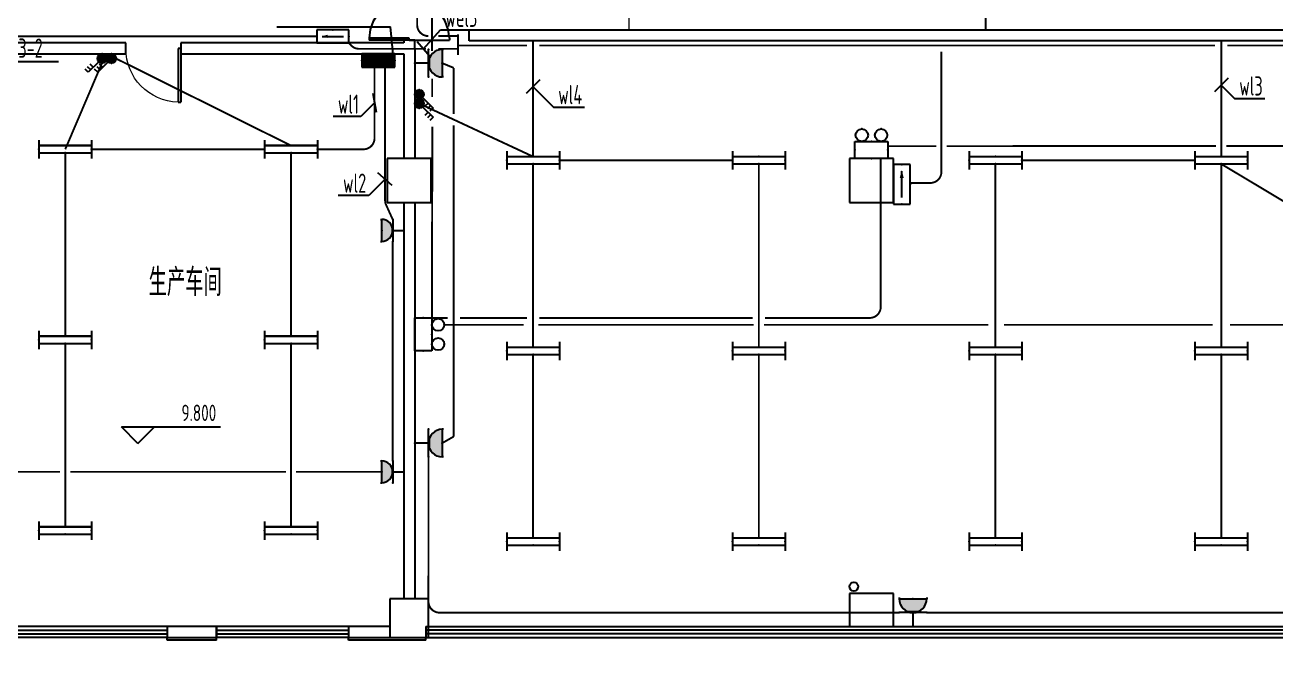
# Model space of a CAD drawing. Extents: x 2166032 to 5302137, y 581493 to 2416206.
# Drawn here: x 2468263 to 2490990, y 1124428 to 1136037 of the extents above; entities that cross this region are included whole.
import ezdxf
from ezdxf.enums import TextEntityAlignment as Align

# ---------------------------------------------------------------- set-up
doc = ezdxf.new("R2010")
doc.units = 0
doc.header["$LTSCALE"] = 1000
doc.header["$MEASUREMENT"] = 0
doc.linetypes.add('DASH', pattern=[0.35, 0.25, -0.1])
doc.linetypes.add('DASHEDX2', pattern=[1.5, 1, -0.5])
for name, color, linetype in [('CABLETRAY', 4, 'Continuous'), ('COLUMN', 2, 'Continuous'), ('DIM-照明', 3, 'Continuous'), ('DIM-箱柜', 3, 'Continuous'), ('DIM_ELEV', 3, 'Continuous'), ('EQUIP-动力', 3, 'Continuous'), ('EQUIP-照明', 3, 'Continuous'), ('EQUIP-箱柜', 3, 'Continuous'), ('PUB_TEXT', 7, 'Continuous'), ('SURFACE', 8, 'Continuous'), ('TEL_TEXT', 7, 'Continuous'), ('WALL', 8, 'Continuous'), ('WINDOW', 8, 'Continuous'), ('WIRE-应急', 6, 'DASH'), ('WIRE-照明', 1, 'Continuous'), ('屋面', 151, 'Continuous')]:
    doc.layers.add(name, color=color, linetype=linetype)
doc.styles.add('_TCH_DIM', font='tssdeng.shx', dxfattribs={"bigfont": 'tssdchn.shx'})
doc.styles.add('_TCH_LABEL', font='!tssdeng.shx', dxfattribs={"bigfont": '!tssdchn.shx'})
doc.styles.add('_TEL_DIM', font='@tssdeng.shx', dxfattribs={"width": 0.8, "height": 3.5, "bigfont": '!tssdchn.shx'})
doc.styles.get("Standard").update_dxf_attribs({"font": 'tssdeng.shx', "bigfont": 'tssdchn.shx'})
doc.styles.add('TSSD_REIN', font='tssdeng.shx', dxfattribs={"width": 0.7, "bigfont": 'tssdchn.shx'})

# ---------------------------------------------------------------- blocks, each defined once
blk = doc.blocks.new('$equip$00001160')
for p, q in [((-1.2, 0.417), (-1.2, -0.417)), ((-1.2, 0.167), (1.2, 0.167)), ((1.2, 0.417), (1.2, -0.417)), ((-1.2, -0.167), (1.2, -0.167))]:
    blk.add_line(p, q)
at = {"const_width": 0.1}
for points in [[(-1.2, 0.167), (1.2, 0.167)], [(-1.2, -0.167), (1.2, -0.167)]]:
    blk.add_lwpolyline(points, dxfattribs=at)
at = {"layer": 'EQUIP-照明'}
for p in [(-1.2, 0), (0, 0.167), (1.2, 0), (0, -0.167)]:
    blk.add_point(p, dxfattribs=at)
at = {"layer": 'EQUIP-照明', "flags": 9}
blk.add_attdef('A', (0, 0), '', height=0.00002, dxfattribs=at)
blk = doc.blocks.new('$equip$00001964')
for p, q in [((0.147, 0.356), (0.625, 0.833)), ((0.399, 0.607), (0.54, 0.466)), ((0.512, 0.72), (0.653, 0.579)), ((0.625, 0.833), (0.766, 0.692))]:
    blk.add_line(p, q)
blk.add_circle((0, 0.208), 0.208)
for p in [(-0.208, 0.208), (0, 0.417), (0, 0), (0.208, 0.208)]:
    blk.add_point(p)
for points in [[(-0.18, 0.313), (0.18, 0.313), (-0.208, 0.208), (0.208, 0.208)], [(-0.18, 0.104), (0.18, 0.104), (-0.208, 0.208), (0.208, 0.208)], [(-0.104, 0.389), (0.104, 0.389), (-0.18, 0.313), (0.18, 0.313)], [(-0.104, 0.028), (0.104, 0.028), (-0.18, 0.104), (0.18, 0.104)], [(0, 0.417), (0, 0.417), (-0.104, 0.389), (0.104, 0.389)], [(0, 0), (0, 0), (-0.104, 0.028), (0.104, 0.028)]]:
    blk.add_solid(points)
at = {"layer": 'TEL_TEXT', "style": '_TEL_DIM', "flags": 1}
blk.add_attdef('A', text='', height=0.00002, dxfattribs=at).set_placement((0, 0), align=Align.MIDDLE_CENTER)
blk = doc.blocks.new('*X38')
at = {"color": 0}
for p, q in [((-250, 33), (-83, 200)), ((-250, 68), (-118, 200)), ((-250, 104), (-154, 200)), ((-250, 139), (-189, 200)), ((-250, 174), (-224, 200)), ((-247, 0), (-47, 200)), ((-212, 0), (-12, 200)), ((-177, 0), (23, 200)), ((-141, 0), (59, 200)), ((-106, 0), (94, 200)), ((-71, 0), (129, 200)), ((-35, 0), (165, 200)), ((0, 0), (200, 200)), ((35, 0), (235, 200)), ((71, 0), (250, 179)), ((106, 0), (250, 144)), ((141, 0), (250, 109)), ((177, 0), (250, 73)), ((212, 0), (250, 38)), ((247, 0), (250, 3))]:
    blk.add_line(p, q, dxfattribs=at)
blk = doc.blocks.new('$equip$00001421')
for p, q in [((0.75, 0.6), (-0.75, 0.6)), ((-0.75, 0.6), (-0.75, 0)), ((0.75, 0), (0.75, 0.6)), ((-0.75, 0), (0.75, 0))]:
    blk.add_line(p, q)
at = {"const_width": 0.6}
blk.add_lwpolyline([(-0.75, 0.3), (0.75, 0.3)], dxfattribs=at)
for p in [(0, 0.6), (-0.75, 0.3), (0, 0), (0.75, 0.3)]:
    blk.add_point(p)
at = {"xscale": 0.00300000000061118, "yscale": 0.00300000000061118, "zscale": 0.003}
blk.add_blockref('*X38', (0, 0), dxfattribs=at)
at = {"style": '_TCH_LABEL', "flags": 9}
blk.add_attdef('A', (0, 0), '', height=0.00002, dxfattribs=at)
blk = doc.blocks.new('$equip$00001237')
for p, q in [((-0.5, 1.05), (-0.5, 1)), ((-0.5, 1), (0.5, 1)), ((0.5, 1.05), (0.5, 1)), ((0.5, 0.5), (-0.5, 0.5)), ((0, 0.5), (0, 0))]:
    blk.add_line(p, q)
blk.add_arc((0, 1), 0.5, 180, 0)
for p in [(0, 1), (-0.5, 0.5), (0.5, 0.5), (0, 0)]:
    blk.add_point(p)
for points in [[(0.433, 0.75), (-0.433, 0.75), (0.5, 1), (-0.5, 1)], [(0.25, 0.567), (-0.25, 0.567), (0.433, 0.75), (-0.433, 0.75)], [(0, 0.5), (0, 0.5), (0.25, 0.567), (-0.25, 0.567)]]:
    blk.add_solid(points)
at = {"flags": 9}
blk.add_attdef('A', (0, 0), '', height=0.00002, dxfattribs=at)
blk = doc.blocks.new('$equip$00001686')
for p, q in [((0.72, 0.6), (-0.72, 0.6)), ((-0.72, 0.6), (-0.72, 0)), ((0.72, 0), (0.72, 0.6)), ((-0.72, 0), (0.72, 0))]:
    blk.add_line(p, q)
at = {"color": 7}
blk.add_line((-0.48, 0.3), (0.48, 0.3), dxfattribs=at)
for p in [(0, 0.6), (-0.72, 0.3), (0, 0), (0.72, 0.3)]:
    blk.add_point(p)
blk.add_solid([(-0.24, 0.228), (-0.528, 0.3), (-0.24, 0.372)])
at = {"layer": 'TEL_TEXT', "style": '_TEL_DIM', "flags": 1}
blk.add_attdef('A', text='', height=0.00002, dxfattribs=at).set_placement((0, 0), align=Align.MIDDLE_CENTER)
blk = doc.blocks.new('$equip_U$00000006')
at = {"color": 3}
for p, q in [((-0.6, 0.624), (0.6, 0.624)), ((-0.6, 0), (-0.6, 0.624)), ((0.6, 0.624), (0.6, 0)), ((0.6, 0), (-0.6, 0))]:
    blk.add_line(p, q, dxfattribs=at)
for centre in [(-0.35, 0.849), (0.35, 0.849)]:
    blk.add_circle(centre, 0.225, dxfattribs=at)
at = {"style": '_TEL_DIM', "flags": 1}
blk.add_attdef('A', text='', height=0.00002, dxfattribs=at).set_placement((0, 0), align=Align.MIDDLE_CENTER)
blk = doc.blocks.new('$equip_U$00000175(20081108-2321)')
for p in [(0, 0.624), (-0.6, 0.312), (0, 0), (0.6, 0.312)]:
    blk.add_point(p)
blk.add_blockref('$equip_U$00000006', (0, 0))
at = {"color": 7, "style": '_TEL_DIM', "flags": 1}
blk.add_attdef('A', text='', height=0.000025, dxfattribs=at).set_placement((0, 0), align=Align.MIDDLE_CENTER)
blk = doc.blocks.new('$equip_U$00000184(许虹剑)')
for p in [(-0.35, 1.074), (0.35, 1.074), (-0.6, 0.312), (0, 0), (0.6, 0.312)]:
    blk.add_point(p)
blk.add_blockref('$equip_U$00000175(20081108-2321)', (0, 0))
at = {"color": 7, "style": '_TEL_DIM', "flags": 1}
blk.add_attdef('A', text='', height=0.000025, dxfattribs=at).set_placement((0, 0), align=Align.MIDDLE_CENTER)
blk = doc.blocks.new('$equip_U$00000360(20081108-2321)')
at = {"ltscale": 5}
for p in [(-0.35, 1.074), (0.35, 1.074), (-0.6, 0.312), (0, 0), (0.6, 0.312)]:
    blk.add_point(p, dxfattribs=at)
blk.add_blockref('$equip_U$00000184(许虹剑)', (0, 0), dxfattribs=at)
at = {"color": 7, "style": '_TEL_DIM', "flags": 1}
blk.add_attdef('A', text='', height=0.000025, dxfattribs=at).set_placement((0, 0), align=Align.MIDDLE_CENTER)
blk = doc.blocks.new('$equip$00001687')
for p, q in [((0.72, 0.6), (-0.72, 0.6)), ((-0.72, 0.6), (-0.72, 0)), ((0.72, 0), (0.72, 0.6)), ((-0.72, 0), (0.72, 0))]:
    blk.add_line(p, q)
at = {"color": 7}
blk.add_line((-0.48, 0.3), (0.48, 0.3), dxfattribs=at)
for p in [(0, 0.6), (-0.72, 0.3), (0, 0), (0.72, 0.3)]:
    blk.add_point(p)
blk.add_solid([(0.24, 0.228), (0.528, 0.3), (0.24, 0.372)])
at = {"layer": 'TEL_TEXT', "style": '_TEL_DIM', "flags": 1}
blk.add_attdef('A', text='', height=0.00002, dxfattribs=at).set_placement((0, 0), align=Align.MIDDLE_CENTER)
blk = doc.blocks.new('$DorLib2D$00000141')
at = {"color": 0}
for points in [[(-0.5, 0), (-0.5, 0.487)], [(-0.475, 0.487), (-0.5, 0.487)], [(-0.475, 0), (-0.475, 0.487)], [(-0.369, 0.473), (-0.475, 0.487)], [(-0.268, 0.435), (-0.369, 0.473)], [(0.369, 0.473), (0.268, 0.435)], [(0.475, 0.487), (0.369, 0.473)], [(0.475, 0), (0.475, 0.487)], [(0.475, 0.487), (0.5, 0.487)], [(0.5, 0), (0.5, 0.487)], [(-0.178, 0.377), (-0.268, 0.435)], [(-0.103, 0.3), (-0.178, 0.377)], [(0.178, 0.377), (0.103, 0.3)], [(0.268, 0.435), (0.178, 0.377)], [(-0.047, 0.208), (-0.103, 0.3)], [(-0.012, 0.107), (-0.047, 0.208)], [(0.047, 0.208), (0.012, 0.107)], [(0.103, 0.3), (0.047, 0.208)], [(0, 0), (-0.012, 0.107)], [(-0.012, -0.107), (0, 0)], [(0.012, 0.107), (0, 0)], [(-0.5, 0), (-0.475, 0)], [(0.5, 0), (0.475, 0)]]:
    blk.add_lwpolyline(points, dxfattribs=at)
at = {"color": 0, "linetype": 'DASHEDX2'}
for points in [[(0, 0), (0.03, -0.122), (0.086, -0.234), (0.165, -0.331), (0.264, -0.408), (0.378, -0.461), (0.5, -0.488)], [(-0.5, 0), (-0.5, -0.488)], [(-0.047, -0.208), (-0.012, -0.107)], [(0.5, 0), (0.5, -0.488)], [(-0.178, -0.377), (-0.103, -0.3)], [(-0.103, -0.3), (-0.047, -0.208)], [(-0.369, -0.473), (-0.268, -0.435)], [(-0.268, -0.435), (-0.178, -0.377)], [(-0.475, -0.488), (-0.5, -0.488)], [(-0.475, -0.487), (-0.369, -0.473)]]:
    blk.add_lwpolyline(points, dxfattribs=at)
blk = doc.blocks.new('$TCHSYS$WIN2D')
for p, q in [((-0.5, 0.5), (0.5, 0.5)), ((-0.5, 0.5), (-0.5, -0.5)), ((0.5, 0.5), (0.5, -0.5)), ((0.5, 0.16667), (-0.5, 0.16667)), ((0.5, -0.16667), (-0.5, -0.16667)), ((-0.5, -0.5), (0.5, -0.5))]:
    blk.add_line(p, q)
blk = doc.blocks.new('$TCHSYS$DOOR2D')
for p, q in [((0.45, 0.975), (0.5, 0.975)), ((0.45, 0), (0.45, 0.975)), ((0.5, 0), (0.5, 0.975)), ((0.5, 0), (0.45, 0))]:
    blk.add_line(p, q)
at = {"lineweight": 13}
blk.add_arc((0.475, 0), 0.975, 91.4693, 180, dxfattribs=at)

msp = doc.modelspace()

# ---------------------------------------------------------------- linework, layer by layer
msp.add_circle((2604640.5, 1020101.3), 438608.5)
at = {"layer": 'CABLETRAY'}
for p, q in [((2476333.1, 1135748), (2476333.1, 1135948)), ((2476333.1, 1135948), (2499455.7, 1135948)), ((2499455.7, 1135748), (2476333.1, 1135748))]:
    msp.add_line(p, q, dxfattribs=at)
at = {"layer": 'COLUMN'}
for p, q in [((2475641.2, 1133611.3), (2474841.2, 1133611.3)), ((2474841.2, 1133611.3), (2474841.2, 1132811.3)), ((2475641.2, 1132811.3), (2475641.2, 1133611.3)), ((2484041.2, 1133611.3), (2483241.2, 1133611.3)), ((2483241.2, 1133611.3), (2483241.2, 1132811.3)), ((2484041.2, 1132811.3), (2484041.2, 1133611.3)), ((2474841.2, 1132811.3), (2475641.2, 1132811.3)), ((2483241.2, 1132811.3), (2484041.2, 1132811.3)), ((2484042.8, 1125711.3), (2483242.8, 1125711.3)), ((2483242.8, 1125711.3), (2483242.8, 1125111.3)), ((2484042.8, 1125111.3), (2484042.8, 1125711.3)), ((2475592.5, 1125611.5), (2474892.5, 1125611.5)), ((2474892.5, 1125611.5), (2474892.5, 1124911.5)), ((2475592.5, 1124911.5), (2475592.5, 1125611.5)), ((2483242.8, 1125111.3), (2484042.8, 1125111.3)), ((2474892.5, 1124911.5), (2475592.5, 1124911.5))]:
    msp.add_line(p, q, dxfattribs=at)
at = {"layer": 'DIM-照明'}
for p, q in [((2475388.3, 1135737.2), (2475616.2, 1135471.6)), ((2477617.3, 1135039.7), (2477369.8, 1134792.2)), ((2490118.9, 1135069.3), (2489871.4, 1134821.8)), ((2474581.7, 1134797.4), (2474643.6, 1134453)), ((2474934.5, 1133118.6), (2474675, 1133353.5))]:
    msp.add_line(p, q, dxfattribs=at)
for points in [[(2475502.2, 1135604.4), (2475812.2, 1135951.2)], [(2475812.2, 1135951.2), (2476521.4, 1135951.2)], [(2477493.6, 1134916), (2477862.6, 1134546.9)], [(2489995.2, 1134945.5), (2490236, 1134704.7)], [(2474612.6, 1134625.2), (2474362.3, 1134374.9)], [(2490236, 1134704.7), (2490790.1, 1134704.7)], [(2474362.3, 1134374.9), (2473859.9, 1134374.9)], [(2477862.6, 1134546.9), (2478425.3, 1134546.9)], [(2474804.7, 1133236.1), (2474507.3, 1132938.6)], [(2474507.3, 1132938.6), (2473953.2, 1132938.6)]]:
    msp.add_lwpolyline(points, dxfattribs=at)
at = {"layer": 'DIM-箱柜'}
for p, q in [((2472838.1, 1136002.2), (2474903.9, 1136002.2)), ((2474962, 1135378.7), (2474903.9, 1136002.2)), ((2466692.2, 1135371.9), (2468868.8, 1135371.9))]:
    msp.add_line(p, q, dxfattribs=at)
at = {"layer": 'DIM_ELEV'}
for p, q in [((2470313.5, 1128436.9), (2470013.5, 1128736.9)), ((2470013.5, 1128736.9), (2471813.5, 1128736.9)), ((2470313.5, 1128436.9), (2470613.5, 1128736.9))]:
    msp.add_line(p, q, dxfattribs=at)
at = {"layer": 'SURFACE'}
for p, q in [((2470842.5, 1124861.3), (2470842.5, 1124911.3)), ((2471742.5, 1124861.3), (2470842.5, 1124861.3)), ((2471742.5, 1124861.3), (2471742.5, 1124911.3)), ((2474142.5, 1124861.3), (2474142.5, 1124911.3)), ((2475242.8, 1124861.3), (2474142.5, 1124861.3)), ((2475542.5, 1124861.3), (2475242.8, 1124861.3)), ((2475542.5, 1124861.3), (2475542.5, 1124911.3))]:
    msp.add_line(p, q, dxfattribs=at)
at = {"layer": 'WALL'}
for p, q in [((2470093, 1135711.3), (2466842.8, 1135711.3)), ((2470093, 1135511.3), (2470093, 1135711.3)), ((2475142.8, 1135711.3), (2471093, 1135711.3)), ((2471093, 1135711.3), (2471093, 1135511.3)), ((2475342.8, 1135761.3), (2475142.8, 1135761.3)), ((2475142.8, 1135761.3), (2475142.8, 1135711.3)), ((2475342.8, 1135611.3), (2475342.8, 1135761.3)), ((2466942.8, 1135511.3), (2470093, 1135511.3)), ((2471093, 1135511.3), (2475142.8, 1135511.3)), ((2475142.8, 1135511.3), (2475142.8, 1133611.3)), ((2475342.8, 1135611.3), (2475342.8, 1133611.3)), ((2475142.8, 1132811.3), (2475142.8, 1125611.5)), ((2475342.8, 1132811.3), (2475342.8, 1125611.5)), ((2471742.5, 1125111.3), (2470842.5, 1125111.3)), ((2470842.5, 1125111.3), (2470842.5, 1124911.3)), ((2471742.5, 1124911.3), (2471742.5, 1125111.3)), ((2474892.5, 1125111.3), (2474142.5, 1125111.3)), ((2474142.5, 1125111.3), (2474142.5, 1124911.3)), ((2470842.5, 1124911.3), (2471742.5, 1124911.3)), ((2474142.5, 1124911.3), (2475242.8, 1124911.3)), ((2475242.8, 1124911.3), (2475542.5, 1124911.3)), ((2475542.5, 1124911.3), (2475542.5, 1124911.5))]:
    msp.add_line(p, q, dxfattribs=at)
at = {"layer": 'WIRE-应急', "linetype": 'DASH', "const_width": 35}
for points in [[(2475658.8, 1135562.5), (2475656.7, 1136986.9)], [(2473567.4, 1135831.3), (2464805.6, 1135831.3)], [(2476127.9, 1135837.5), (2475770.9, 1135837.5)], [(2476127.9, 1135865.4), (2476127.9, 1135492.1)], [(2476127.9, 1135604.4), (2475771.2, 1135604.4)], [(2477381.1, 1135664.6), (2476131.2, 1135664.6)], [(2489882.7, 1135664.6), (2477606.1, 1135664.6)], [(2491580.3, 1135664.6), (2490107.7, 1135664.6)], [(2475659.9, 1134727.6), (2475659.5, 1135060.9)], [(2475654.9, 1130715.5), (2475663.4, 1134192)], [(2483930.3, 1133835.9), (2484819.4, 1133836.1)], [(2485004.4, 1133836.2), (2489902.7, 1133837.6)], [(2490087.7, 1133837.7), (2495846.9, 1133839.4)], [(2475654.9, 1130715.5), (2475939.2, 1130715.5)], [(2476164.2, 1130715.5), (2477381.1, 1130715.5)], [(2477606.1, 1130715.5), (2481482.7, 1130715.5)], [(2475879.7, 1130590.4), (2477319.6, 1130590.4)], [(2477586.1, 1130590.4), (2481502.7, 1130590.4)], [(2484794.1, 1130590.4), (2481687.7, 1130590.4)], [(2485763.3, 1130590.4), (2484794.1, 1130590.4)], [(2489839, 1130590.4), (2486047.7, 1130590.4)], [(2491505.9, 1130590.4), (2490153.4, 1130590.4)]]:
    msp.add_lwpolyline(points, dxfattribs=at)
for points in [[(2471817.8, 1136511.3), (2475187.4, 1136511.3, -0.4142136), (2475387.4, 1136311.3), (2475387.4, 1136037.5, 0.4142136), (2475587.4, 1135837.5), (2475545.9, 1135837.5)], [(2475546.2, 1135604.4), (2474331.8, 1135604.4, -0.2029061), (2474188.3, 1135665.1), (2474143.4, 1135711.3)], [(2484341.2, 1133168), (2484711.9, 1133168, 0.4142136), (2484911.9, 1133368), (2484911.9, 1135555.7)], [(2481707.7, 1130715.5), (2483609.6, 1130715.5, 0.4142136), (2483809.6, 1130915.5), (2483809.6, 1133611.3)]]:
    msp.add_lwpolyline(points, format="xyb", dxfattribs=at)
at = {"layer": 'WIRE-照明', "linetype": 'Continuous', "const_width": 35}
for points in [[(2485717.8, 1138627.1), (2485717.8, 1135948)], [(2477493.6, 1133646), (2477493.6, 1135748)], [(2489995.2, 1133646), (2489995.2, 1135748)], [(2469661.4, 1135344.7), (2468993.6, 1133779.4)], [(2469916.2, 1135428), (2473095.2, 1133846)], [(2475842.8, 1135343.3), (2476051.7, 1135258.4)], [(2476051.7, 1135258.4), (2476051.7, 1134420.7)], [(2475467.8, 1134591.1), (2477493.6, 1133646)], [(2476051.7, 1134216.6), (2476051.7, 1128560.6)], [(2468993.6, 1133712.7), (2468993.6, 1130382.1)], [(2469473.6, 1133779.4), (2472615.2, 1133779.4)], [(2473095.2, 1133712.7), (2473095.2, 1130382.1)], [(2477493.6, 1133512.7), (2477493.6, 1130182.1)], [(2477973.6, 1133579.4), (2481115.2, 1133579.4)], [(2481595.2, 1133512.7), (2481595.2, 1130182.1)], [(2485893.6, 1133512.7), (2485893.6, 1130182.1)], [(2486373.6, 1133579.4), (2489515.2, 1133579.4)], [(2489995.2, 1133512.7), (2489995.2, 1130182.1)], [(2489995.2, 1133512.7), (2491917.8, 1132361.4)], [(2474942.8, 1132104.7), (2474942.8, 1128119.4)], [(2468993.6, 1130248.7), (2468993.6, 1126918.1)], [(2473095.2, 1130248.7), (2473095.2, 1126918.1)], [(2477493.6, 1130048.7), (2477493.6, 1126718.1)], [(2481595.2, 1130048.7), (2481595.2, 1126718.1)], [(2485893.6, 1130048.7), (2485893.6, 1126718.1)], [(2489995.2, 1130048.7), (2489995.2, 1126718.1)], [(2476051.7, 1128560.6), (2475842.8, 1128441.4)], [(2467342.8, 1127919.4), (2468901.1, 1127919.4)], [(2469086.1, 1127919.4), (2473002.7, 1127919.4)], [(2473187.7, 1127919.4), (2474742.8, 1127919.4)]]:
    msp.add_lwpolyline(points, dxfattribs=at)
at = {"layer": 'WIRE-照明', "color": 1, "linetype": 'Continuous', "const_width": 25}
msp.add_lwpolyline([(2479235.9, 1136257.7), (2479235.9, 1135948)], dxfattribs=at)
at = {"layer": 'WIRE-照明', "linetype": 'Continuous', "const_width": 35}
for points in [[(2474612.6, 1135271.3), (2474612.6, 1133979.4, -0.4142136), (2474412.6, 1133779.4), (2473575.2, 1133779.4)], [(2474942.8, 1132504.7), (2474822.5, 1132770.1, -0.1067573), (2474804.7, 1132852.6), (2474804.7, 1135271.3)], [(2484145.2, 1125361.5), (2475792.5, 1125361.5, -0.4142448), (2475592.5, 1125561.5), (2475592.8, 1128191.4)], [(2491692.8, 1127981.5), (2491692.8, 1125981.8, -0.12921), (2491666.9, 1125883.4), (2491429.7, 1125463.2, -0.270525), (2491255.5, 1125361.5), (2484645.2, 1125361.5)]]:
    msp.add_lwpolyline(points, format="xyb", dxfattribs=at)
at = {"layer": '屋面', "color": 6}
msp.add_circle((2483319.9, 1125833.9), 80, dxfattribs=at)

# ---------------------------------------------------------------- block references
at = {"layer": 'EQUIP-动力'}
for p, xscale, yscale, zscale, rotation in [((2475342.8, 1135343.3), 500, 500, 500, 270), ((2475142.8, 1132304.7), 400, 400, 400, 90), ((2475342.8, 1128441.4), 500, 500, 500, 270), ((2475142.8, 1127919.4), 400, 400, 400, 90)]:
    msp.add_blockref('$equip$00001237', p, dxfattribs=dict(at, xscale=xscale, yscale=yscale, zscale=zscale, rotation=rotation))
at = {"layer": 'EQUIP-动力', "xscale": 500, "yscale": 500, "zscale": 500}
msp.add_blockref('$equip$00001237', (2484395.2, 1125111.5), dxfattribs=at)
at = {"layer": 'EQUIP-照明'}
for name, p, xscale, yscale, zscale in [('$equip$00001686', (2473855.4, 1135711.3), 400, 400, 400), ('$equip_U$00000360(20081108-2321)', (2483641.2, 1133611.3), 500, 500, 500), ('$equip$00001160', (2468993.6, 1133779.4), 400, 400, 400), ('$equip$00001160', (2473095.2, 1133779.4), 400, 400, 400), ('$equip$00001160', (2477493.6, 1133579.4), 400, 400, 400), ('$equip$00001160', (2481595.2, 1133579.4), 400, 400, 400), ('$equip$00001160', (2485893.6, 1133579.4), 400, 400, 400), ('$equip$00001160', (2489995.2, 1133579.4), 400, 400, 400), ('$equip$00001160', (2468993.6, 1130315.4), 400, 400, 400), ('$equip$00001160', (2473095.2, 1130315.4), 400, 400, 400), ('$equip$00001160', (2477493.6, 1130115.4), 400, 400, 400), ('$equip$00001160', (2481595.2, 1130115.4), 400, 400, 400), ('$equip$00001160', (2485893.6, 1130115.4), 400, 400, 400), ('$equip$00001160', (2489995.2, 1130115.4), 400, 400, 400), ('$equip$00001160', (2468993.6, 1126851.5), 400, 400, 400), ('$equip$00001160', (2473095.2, 1126851.5), 400, 400, 400), ('$equip$00001160', (2477493.6, 1126651.5), 400, 400, 400), ('$equip$00001160', (2481595.2, 1126651.5), 400, 400, 400), ('$equip$00001160', (2485893.6, 1126651.5), 400, 400, 400), ('$equip$00001160', (2489995.2, 1126651.5), 400, 400, 400)]:
    msp.add_blockref(name, p, dxfattribs=dict(at, xscale=xscale, yscale=yscale, zscale=zscale))
for name, p, xscale, yscale, zscale, rotation in [('$equip$00001964', (2469661.4, 1135511.3), 400, 400, 400, 180), ('$equip$00001964', (2469832.8, 1135511.3), 400, 400, 400, 180), ('$equip$00001964', (2475342.8, 1134777.2), 400, 400, 400, 270), ('$equip$00001964', (2475342.8, 1134611.3), 400, 400, 400, 270), ('$equip_U$00000360(20081108-2321)', (2475342.8, 1130415.4), 500, 500, 500, 270)]:
    msp.add_blockref(name, p, dxfattribs=dict(at, xscale=xscale, yscale=yscale, zscale=zscale, rotation=rotation))
at = {"layer": 'EQUIP-照明', "color": 1, "xscale": 500, "yscale": 500, "zscale": 500, "rotation": 90}
msp.add_blockref('$equip$00001687', (2484341.2, 1133140.4), dxfattribs=at)
at = {"layer": 'EQUIP-箱柜', "xscale": 400, "yscale": 400, "zscale": 400, "rotation": 180}
msp.add_blockref('$equip$00001421', (2474684.5, 1135511.3), dxfattribs=at)
at = {"layer": 'WINDOW'}
for name, p, xscale, yscale, zscale, rotation in [('$DorLib2D$00000141', (2475242.8, 1136511.3), -1500, -1500, -1500, 270), ('$TCHSYS$DOOR2D', (2470593, 1135611.3), -1000, 1000, -1000, 180.0000000000016), ('$TCHSYS$WIN2D', (2469042.5, 1125011.3), 3600, -200, 3600, 179.9999999999984), ('$TCHSYS$WIN2D', (2472942.5, 1125011.3), 2400, -200, 2400, 179.9999999999984), ('$TCHSYS$WIN2D', (2487842.5, 1125011.3), -24600, -200, -24600, 179.999999999639)]:
    msp.add_blockref(name, p, dxfattribs=dict(at, xscale=xscale, yscale=yscale, zscale=zscale, rotation=rotation))

# ---------------------------------------------------------------- texts
at = {"layer": 'DIM-照明', "color": 7, "style": '_TEL_DIM', "width": 0.64}
for s, p in [('wel3', (2475899.7, 1136001.2)), ('wl3', (2490323.5, 1134754.7)), ('wl4', (2477950.1, 1134596.9)), ('wl1', (2473947.4, 1134424.9)), ('wl2', (2474040.7, 1132988.6))]:
    msp.add_text(s, height=350, dxfattribs=at).set_placement(p)
at = {"layer": 'DIM-箱柜', "color": 7, "style": '_TEL_DIM', "width": 0.64}
msp.add_text('AL2-2~AL3-2', height=350, dxfattribs=at).set_placement((2466867.2, 1135441.9))
at = {"layer": 'PUB_TEXT'}
for s, height, style, width, p in [('生产车间', 500, 'TSSD_REIN', 0.7, (2470508.1, 1131112.5)), ('9.800', 297.5, '_TCH_DIM', 0.705882, (2471105, 1128841.9))]:
    msp.add_text(s, height=height, dxfattribs=dict(at, style=style, width=width)).set_placement(p)

doc.saveas('drawing.dxf')
